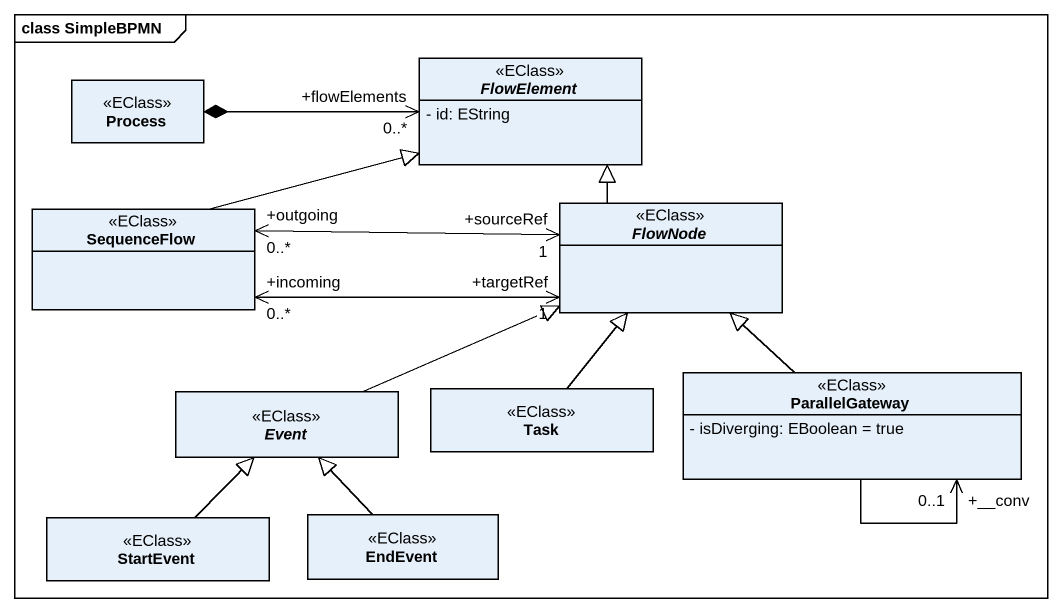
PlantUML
@startuml
mainframe class SimpleBPMN
hide circle
hide empty members
skinparam classAttributeIconSize 0
abstract class FlowElement <<EClass>> {
  - id: EString
}
class "Process" as Process_ <<EClass>>
class SequenceFlow <<EClass>>
abstract class FlowNode <<EClass>>
class ParallelGateway <<EClass>> {
  - isDiverging: EBoolean = true
}
abstract class Event <<EClass>>
class Task <<EClass>>
class EndEvent <<EClass>>
class StartEvent <<EClass>>
Process_ *-right-> "+flowElements\n0..*" FlowElement
SequenceFlow -right-|> FlowElement
FlowNode -up-|> FlowElement
FlowNode "+sourceRef\n1" <-left-> "+outgoing\n0..*" SequenceFlow
FlowNode "+targetRef\n1" <-left-> "+incoming\n0..*" SequenceFlow
ParallelGateway -up-|> FlowNode
ParallelGateway --> "+__conv\n0..1" ParallelGateway
Event -right-|> FlowNode
Task -up-|> FlowNode
EndEvent -up-|> Event
StartEvent -up-|> Event
@enduml
